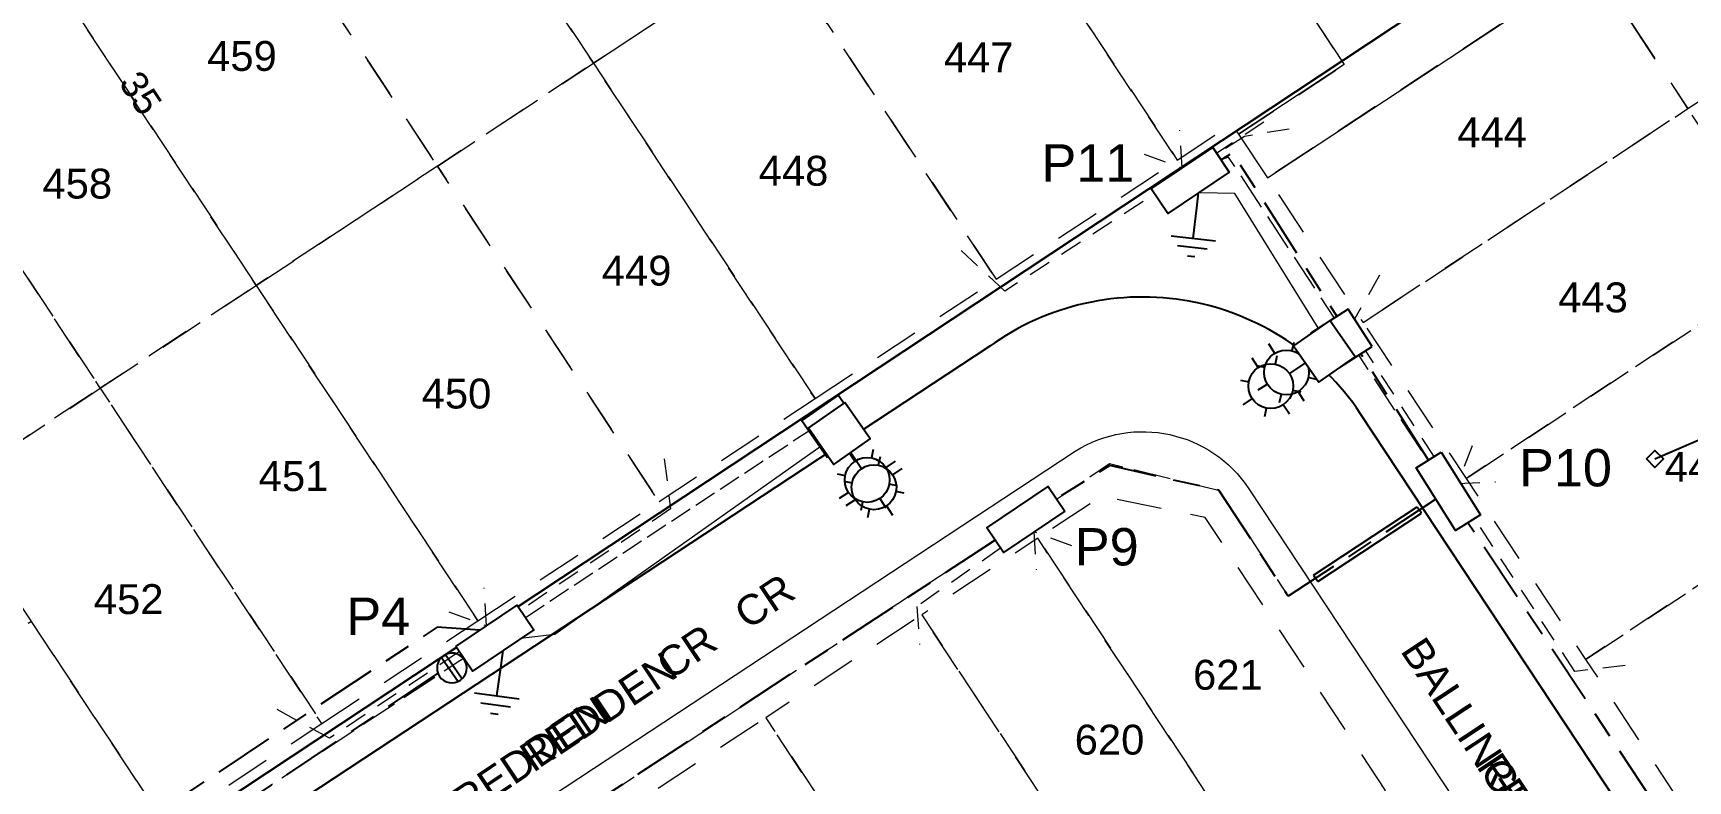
# Model space of a CAD drawing. Header units: metres. Extents: x 301970 to 303550, y 6271876 to 6273079.
# Drawn here: x 302526.3 to 302637, y 6272537 to 6272587 of the extents above; entities that cross this region are included whole.
import ezdxf
from ezdxf.enums import TextEntityAlignment as Align

# ---------------------------------------------------------------- set-up
doc = ezdxf.new("R2010")
doc.units = ezdxf.units.M
for name, pattern in [('Cable Exist UG', [8.2, 4, -1.2, 1.8, -1.2]), ('Dash', [5, 3, -2]), ('IE Trench LV', [6.5, 5, -1.5]), ('IECLdasha', [5, 3, -2])]:
    doc.linetypes.add(name, pattern=pattern)
for name, color, linetype in [('_User SL New', 7, 'Continuous'), ('_User_LV_Exist', 7, 'Continuous'), ('_User_service', 7, 'Continuous'), ('_User_SL_SPonly', 7, 'Continuous'), ('Duct_SP_NEW', 7, 'Continuous'), ('Equip_SP_LV_NEW', 7, 'Continuous'), ('Mains_LV_NEW_R6', 7, 'Continuous'), ('Notes_LV_MISC', 7, 'Continuous'), ('Notes_SP_MISC', 7, 'Continuous'), ('Services_SP_EXT', 7, 'Continuous'), ('SupportsUG_SP_LV_NEW', 7, 'Continuous'), ('Trench_SP_NEW', 7, 'Continuous')]:
    doc.layers.add(name, color=color, linetype=linetype)
doc.layers.add('_User_subdivision', color=7, linetype='Continuous', transparency=0.7)
doc.layers.add('Cadastre Developer_SP_NEW', color=7, linetype='Continuous', lineweight=5)
doc.layers.add('Cadastre Land Parcels_SP_EXT', color=7, linetype='Continuous', lineweight=5, transparency=0.7)
doc.layers.add('Features_HIDE', color=1, linetype='Continuous', plot=False)
doc.styles.add('CT_Arial', font='arial.ttf', dxfattribs={"bigfont": 'ARIAL.TTF'})
doc.styles.add('POLE_LABEL', font='arial.ttf')
doc.styles.add('RoadName', font='arial.ttf', dxfattribs={"height": 2.5})
doc.styles.add('SL_LABEL', font='arial.ttf')
doc.styles.get("Standard").update_dxf_attribs({"font": 'arial.ttf'})
doc.linetypes.add('IE Trench HV', pattern='A,7,-0.2,["/",Standard,S=3,R=0,X=0.6,Y=-1.4],-2.5', length=9.7)
doc.linetypes.add('IECLROUO1', pattern='A,7,-0.7,[133,ltypeshp.shx,S=0.5,R=0,X=-0.3,Y=-0.1],-1.2', length=8.9)

# ---------------------------------------------------------------- blocks, each defined once
blk = doc.blocks.new('CCP_EXT')
at = {"flags": 9}
for tag, p in [('STATE', (0, -1.8)), ('LEGEND', (0, -1.4)), ('LIFE_SUPPORT', (0, -1.6)), ('NOTES', (0, -2))]:
    blk.add_attdef(tag, text='', height=0.2, dxfattribs=at).set_placement(p, align=Align.MIDDLE_LEFT)
blk.add_wipeout([(0, 0.57), (0.57, 0), (0, -0.57), (-0.57, 0)])
blk.add_lwpolyline([(-0.57, 0), (0, 0.57), (0.57, 0), (0, -0.57), (-0.57, 0)])
at = {"flags": 1}
blk.add_attdef('Z', (0, 0), '', height=0.2, dxfattribs=at)
at = {"flags": 9}
for tag, p in [('CCP_TYPE', (0, 0)), ('CONSTRUCTED_VOLTAGE', (0, -0.2)), ('OPERATING_VOLTAGE', (0, -0.6)), ('ORIENTATION', (0, -0.8)), ('OWNED_BY', (0, -1)), ('NO_PHASES', (0, -0.4)), ('USAGE', (0, -1.2))]:
    blk.add_attdef(tag, text='', height=0.2, dxfattribs=at).set_placement(p, align=Align.MIDDLE_LEFT)
blk = doc.blocks.new('*U68')
for tag, height, flags, p in [('ASSET_NUM', 2.5, 8, (2, 4)), ('STREET_CODE', 0.2, 9, (1.5, 2)), ('OWNED_BY', 0.2, 9, (1.5, 1.8)), ('OPERATED_BY', 0.2, 9, (1.5, 1.6)), ('STATE', 0.2, 9, (1.5, 1.2)), ('MAINTAINED_BY', 0.2, 9, (1.5, 1.4))]:
    blk.add_attdef(tag, text='', height=height, dxfattribs=dict(flags=flags)).set_placement(p, align=Align.MIDDLE_LEFT)
blk.add_wipeout([(3.73, -1.12), (-0.39, -3.87), (-1.49, -2.22), (2.62, 0.53)])
at = {"lineweight": -3}
blk.add_lwpolyline([(3.73, -1.12), (-0.39, -3.87), (-1.49, -2.22), (2.62, 0.53)], close=True, dxfattribs=at)
for tag, flags, p in [('SUPPORT_TYPE', 9, (1.5, 1)), ('SUBURB', 9, (1.5, 0.2)), ('STREETNAME', 9, (1.5, 0)), ('USAGE', 9, (1.5, 0.8)), ('LEGEND', 9, (1.5, 0.6)), ('PARENT', 9, (1.5, 0.4)), ('Z', 1, (1.5, -0.6)), ('LOCATION', 9, (1.5, -0.2)), ('NOTES', 9, (1.5, -0.4))]:
    blk.add_attdef(tag, text='', height=0.2, dxfattribs=dict(flags=flags)).set_placement(p, align=Align.MIDDLE_LEFT)
blk = doc.blocks.new('*U70')
blk.add_wipeout([(1.24, 3.69), (3.85, -0.52), (2.17, -1.56), (-0.44, 2.64)])
at = {"lineweight": -3}
blk.add_lwpolyline([(1.24, 3.69), (3.85, -0.52), (2.17, -1.56), (-0.44, 2.64)], close=True, dxfattribs=at)
for tag, height, flags, p in [('ASSET_NUM', 2.5, 8, (2, 4)), ('STREET_CODE', 0.2, 9, (1.5, 2)), ('OWNED_BY', 0.2, 9, (1.5, 1.8)), ('OPERATED_BY', 0.2, 9, (1.5, 1.6)), ('STATE', 0.2, 9, (1.5, 1.2)), ('MAINTAINED_BY', 0.2, 9, (1.5, 1.4)), ('SUPPORT_TYPE', 0.2, 9, (1.5, 1)), ('SUBURB', 0.2, 9, (1.5, 0.2)), ('STREETNAME', 0.2, 9, (1.5, 0)), ('USAGE', 0.2, 9, (1.5, 0.8)), ('LEGEND', 0.2, 9, (1.5, 0.6)), ('PARENT', 0.2, 9, (1.5, 0.4)), ('Z', 0.2, 1, (1.5, -0.6)), ('LOCATION', 0.2, 9, (1.5, -0.2)), ('NOTES', 0.2, 9, (1.5, -0.4))]:
    blk.add_attdef(tag, text='', height=height, dxfattribs=dict(flags=flags)).set_placement(p, align=Align.MIDDLE_LEFT)
blk = doc.blocks.new('*U76')
for p, q in [((-0.99, 1.13), (0.97, 1.21)), ((-0.98, 0.8), (0.98, 0.88))]:
    blk.add_line(p, q)
blk.add_lwpolyline([(0.03, 0.01, 1), (-0.05, 2, 1)], format="xyb", close=True)
for tag, p, flags in [('OPERATING_VOLTAGE', (-0.02, 2.7), 9), ('NO_PHASES', (-0.03, 2.42), 9), ('CONSTRUCTED_VOLTAGE', (-0.02, 2.15), 9), ('OPERATED_BY', (-0.04, 1.44), 9), ('OWNED_BY', (-0.03, 1.15), 9), ('ACTUAL_STATUS', (0, 1.91), 9), ('MAINTAINED_BY', (-0.02, 1.68), 9), ('STATE', (-0.04, 0.21), 9), ('SWITCH_TYPE', (-0.04, -0.04), 9), ('ORIENTATION', (-0.04, 0.9), 9), ('USAGE', (-0.02, 0.66), 9), ('NOTES', (-0.02, 0.46), 1), ('Z', (-0.03, -0.54), 9), ('LEGEND', (-0.03, -0.3), 9)]:
    blk.add_attdef(tag, p, '', height=0.2, dxfattribs=dict(flags=flags))
blk = doc.blocks.new('Earth')
for p, q in [((0, -1.02), (0, 0)), ((0, -3.07), (0, -1.02)), ((-1.5, -3.07), (1.5, -3.07)), ((-1, -3.67), (1, -3.67)), ((-0.25, -4.27), (0.25, -4.27))]:
    blk.add_line(p, q)
blk = doc.blocks.new('*U133')
for p, q in [((0, 0), (-1.27, -1.91)), ((0, 0), (0, 0)), ((-3.35, -2.33), (-3.97, -1.91)), ((-2.5, -1.14), (-2.39, -1.69)), ((-0.07, -2.75), (-0.63, -2.86)), ((-4.12, -3.57), (-3.57, -3.46)), ((-2.93, -4.41), (-3.34, -5.03)), ((-0.22, -4.4), (-0.85, -3.99)), ((-1.69, -5.18), (-1.8, -4.63))]:
    blk.add_line(p, q)
blk.add_circle((-2.1, -3.16), 1.5)
at = {"style": 'SL_LABEL'}
for tag, height, flags, p in [('ASSET_NUM', 2.5, 8, (2, 2)), ('STREET_CODE', 0.2, 9, (0, -0.2))]:
    blk.add_attdef(tag, text='', height=height, dxfattribs=dict(at, flags=flags)).set_placement(p, align=Align.MIDDLE_LEFT)
for tag, p, flags in [('Z', (0, 0), 1), ('OPERATED_BY', (0, -9.61), 9)]:
    blk.add_attdef(tag, p, '', height=0.2, dxfattribs=dict(flags=flags))
for tag, height, flags, p in [('CONSTRUCTED_VOLTAGE', 0.2, 9, (0, -0.4)), ('CONTROL_TYPE', 0.2, 9, (0, -0.6)), ('LANTERN_PURPOSE', 0.2, 9, (0, -0.8)), ('LANTERN_TYPE', 0.2, 9, (0, -1)), ('NO_PHASES', 0.2, 9, (0, -1.2)), ('OPERATING_VOLTAGE', 0.2, 9, (0, -1.4)), ('ORIENTATION', 0.2, 9, (0, -1.6)), ('OWNED_BY', 0.2, 9, (0, -1.8)), ('STATE', 0.2, 9, (0, -2)), ('USAGE', 0.2, 9, (0, -2.2)), ('LNUMBER', 2.5, 8, (1.2, -2.8)), ('CEXIST', 0.2, 9, (0, -2.4)), ('CNEW', 0.2, 9, (0, -2.6)), ('CNUMBER', 0.2, 9, (0, -2.8)), ('CREMOVE', 0.2, 9, (0, -3)), ('CREPLACE', 0.2, 9, (0, -3.2)), ('LKINGHEIGHT', 0.2, 9, (0, -3.4)), ('LBRACKET', 0.2, 9, (0, -3.6)), ('LBRACKETVOCAB', 0.2, 9, (0, -3.8)), ('LCATEGORY', 0.2, 9, (0, -4)), ('LCHARGE1', 0.2, 9, (0, -4.2)), ('LCHARGE1PERCENT', 0.2, 9, (0, -4.4)), ('LCHARGE2', 0.2, 9, (0, -4.6)), ('LCHARGE2PERCENT', 0.2, 9, (0, -4.8)), ('LCHARGE3', 0.2, 9, (0, -5)), ('LCHARGE3PERCENT', 0.2, 9, (0, -5.2)), ('LEXIST', 0.2, 9, (0, -5.4)), ('LLAMP', 0.2, 9, (0, -5.6)), ('LLAMPVOCAB', 0.2, 9, (0, -5.8)), ('LMAST', 0.2, 9, (0, -6)), ('LMASTVOCAB', 0.2, 9, (0, -6.2)), ('LNEW', 0.2, 9, (0, -6.4)), ('LANTNUMBER', 0.2, 9, (0, -6.6)), ('LOUTREACH', 0.2, 9, (0, -7)), ('LOUTREACHVOCAB', 0.2, 9, (0, -7.2)), ('LRATECODE', 0.2, 9, (0, -7.4)), ('LREMOVE', 0.2, 9, (0, -7.6)), ('LREPLACE', 0.2, 9, (0, -7.8)), ('SUBURB', 0.2, 9, (0, -8.6)), ('STREETNAME', 0.2, 9, (0, -8.8)), ('LTYPE', 0.2, 9, (0, -8)), ('LTYPEVOCAB', 0.2, 9, (0, -8.2)), ('LEGEND', 0.2, 9, (0, -8.4)), ('LOCATION', 0.2, 9, (0, -9)), ('NOTES', 0.2, 9, (0, -9.2)), ('MAINTAINED_BY', 0.2, 9, (0, -9.86))]:
    blk.add_attdef(tag, text='', height=height, dxfattribs=dict(flags=flags)).set_placement(p, align=Align.MIDDLE_LEFT)
blk = doc.blocks.new('COLUMN_NEW')
for tag, flags, p in [('LOCATION', 9, (1.5, -2.2)), ('Z', 1, (1.5, -2.8)), ('NOTES', 9, (1.5, -2.4)), ('LABEL_ALIGNMENT', 9, (1.5, -2.6))]:
    blk.add_attdef(tag, text='', height=0.2, dxfattribs=dict(flags=flags)).set_placement(p, align=Align.MIDDLE_LEFT)
blk.add_wipeout([(-1.485, -1.485), (1.485, -1.485), (1.485, 1.485), (-1.485, 1.485)])
at = {"lineweight": -3}
blk.add_lwpolyline([(-1.485, -1.485), (1.485, -1.485), (1.485, 1.485), (-1.485, 1.485)], close=True, dxfattribs=at)
for tag, height, flags, p in [('ASSET_NUM', 2.5, 8, (2, 2)), ('STREET_CODE', 0.2, 9, (1.5, 0)), ('OWNED_BY', 0.2, 9, (1.5, -0.4)), ('OPERATED_BY', 0.2, 9, (1.5, -0.6)), ('STATE', 0.2, 9, (1.5, -1)), ('COLUMN_TYPE', 0.2, 9, (1.5, -0.2)), ('USAGE', 0.2, 9, (1.5, -1.2)), ('MAINTAINED_BY', 0.2, 9, (1.5, -0.8)), ('SUBURB', 0.2, 9, (1.5, -1.8)), ('STREETNAME', 0.2, 9, (1.5, -2)), ('LEGEND', 0.2, 9, (1.5, -1.4)), ('PARENT', 0.2, 9, (1.5, -1.6))]:
    blk.add_attdef(tag, text='', height=height, dxfattribs=dict(flags=flags)).set_placement(p, align=Align.MIDDLE_LEFT)
at = {"style": 'POLE_LABEL', "flags": 9}
blk.add_attdef('STRUCTURE_PLANT_NUMBER', text='', height=0.2, dxfattribs=at).set_placement((1.5, 0.242), align=Align.MIDDLE_LEFT)

msp = doc.modelspace()

# ---------------------------------------------------------------- linework, layer by layer
at = {"layer": '_User_LV_Exist', "color": 7, "linetype": 'Cable Exist UG', "flags": 128}
for points in [[(302619.68, 6272558.44), (302606.57, 6272579), (302605.79, 6272578.52)], [(302620.16, 6272555.82), (302610.28, 6272549.33), (302605.65, 6272556.42), (302598.36, 6272558.07), (302594.77, 6272555.85)], [(302652.85, 6272508.32), (302622.31, 6272554.25)], [(302556.21, 6272547.06), (302553.34, 6272547.26), (302510.53, 6272518.86), (302505.31, 6272520.07), (302494.49, 6272536.31)], [(302553.4, 6272544.19), (302538.53, 6272534.22), (302544.78, 6272524.66), (302534.33, 6272517.69), (302537.79, 6272512.58), (302546.94, 6272518.25), (302555.56, 6272505.4), (302553.05, 6272503.66), (302552.27, 6272504.72)]]:
    msp.add_lwpolyline(points, dxfattribs=at)
at = {"layer": '_User_LV_Exist', "color": 7, "linetype": 'Cable Exist UG', "elevation": -36.65, "flags": 128}
msp.add_lwpolyline([(302590.67, 6272553.08), (302555.63, 6272530.12)], dxfattribs=at)
at = {"layer": '_User_service', "color": 170, "linetype": 'Dash', "lineweight": 9, "ltscale": 0.5}
for points in [[(302610.36, 6272580.58), (302607.36, 6272580.09), (302602.67, 6272577.09), (302591.33, 6272569.73), (302588.37, 6272572.49)], [(302600.65, 6272578.9), (302603.18, 6272577.96), (302603.03, 6272580.51)], [(302568.54, 6272558.53), (302568.97, 6272555.18), (302556.85, 6272546.97), (302546.15, 6272539.83), (302542.25, 6272541.97)], [(302595.81, 6272552.71), (302593.27, 6272553.64), (302593.43, 6272551.1)], [(302591.04, 6272552.54), (302585.45, 6272548.65), (302585.61, 6272546.1)], [(302554.12, 6272548.29), (302556.65, 6272547.35), (302556.5, 6272549.9)]]:
    msp.add_lwpolyline(points, dxfattribs=at)
at = {"layer": '_User_service', "color": 170, "linetype": 'Dash', "lineweight": 9, "ltscale": 0.5, "elevation": -36.65}
for points in [[(302632.82, 6272544.69), (302629.46, 6272544.31), (302621.42, 6272556.54), (302614.44, 6272567.34), (302616.63, 6272571.22)], [(302622.6, 6272559.4), (302621.61, 6272556.88), (302624.16, 6272556.98)]]:
    msp.add_lwpolyline(points, dxfattribs=at)
at = {"layer": 'Cadastre Developer_SP_NEW', "linetype": 'IECLdasha', "flags": 128}
for points in [[(302563.81, 6272584.98), (302575.92, 6272592.96), (302561.1, 6272615.39), (302548.98, 6272607.41), (302563.81, 6272584.98)], [(302553.37, 6272578.1), (302563.81, 6272584.98), (302548.98, 6272607.41), (302538.54, 6272600.54), (302553.37, 6272578.1)], [(302637.03, 6272581.95), (302658.76, 6272596.27), (302651.87, 6272606.7), (302630.13, 6272592.38), (302637.03, 6272581.95)], [(302602.86, 6272578.51), (302606.52, 6272580.92), (302606.97, 6272580.23), (302614.04, 6272584.89), (302600.27, 6272605.74), (302589.54, 6272598.67), (302602.86, 6272578.51)], [(302590.75, 6272570.53), (302602.86, 6272578.51), (302588.04, 6272600.94), (302575.92, 6272592.96), (302590.75, 6272570.53)], [(302541.25, 6272570.12), (302553.37, 6272578.1), (302538.54, 6272600.54), (302526.43, 6272592.55), (302541.25, 6272570.12)], [(302530.81, 6272563.25), (302541.25, 6272570.12), (302526.43, 6272592.55), (302515.99, 6272585.68), (302530.81, 6272563.25)], [(302578.63, 6272562.55), (302590.75, 6272570.53), (302575.92, 6272592.96), (302563.81, 6272584.98), (302578.63, 6272562.55)], [(302615.29, 6272567.64), (302637.03, 6272581.95), (302630.63, 6272591.63), (302608.9, 6272577.32), (302615.29, 6272567.64)], [(302520.42, 6272556.39), (302530.81, 6272563.25), (302515.99, 6272585.68), (302505.55, 6272578.8), (302520.42, 6272556.39)], [(302568.19, 6272555.67), (302578.63, 6272562.55), (302563.81, 6272584.98), (302553.37, 6272578.1), (302568.19, 6272555.67)], [(302556.07, 6272547.69), (302568.19, 6272555.67), (302553.37, 6272578.1), (302541.25, 6272570.12), (302556.07, 6272547.69)], [(302545.63, 6272540.81), (302556.07, 6272547.69), (302541.25, 6272570.12), (302530.81, 6272563.25), (302545.63, 6272540.81)], [(302535.24, 6272533.95), (302545.63, 6272540.81), (302530.81, 6272563.25), (302520.42, 6272556.39), (302535.24, 6272533.95)], [(302608.36, 6272530.77), (302616.8, 6272536.34), (302604.73, 6272554.6), (302597.8, 6272556.02), (302593.53, 6272553.21), (302608.36, 6272530.77)], [(302600.59, 6272525.66), (302608.36, 6272530.77), (302593.53, 6272553.21), (302585.77, 6272548.09), (302600.59, 6272525.66)], [(302590.15, 6272518.78), (302600.59, 6272525.66), (302585.77, 6272548.09), (302575.33, 6272541.21), (302590.15, 6272518.78)], [(302513.23, 6272519.47), (302535.24, 6272533.95), (302526.2, 6272547.64), (302500.06, 6272530.43), (302506.3, 6272520.89), (302513.23, 6272519.47)], [(302579.71, 6272511.91), (302590.15, 6272518.78), (302575.33, 6272541.21), (302564.89, 6272534.34), (302579.71, 6272511.91)]]:
    msp.add_lwpolyline(points, dxfattribs=at)
at = {"layer": 'Cadastre Developer_SP_NEW'}
msp.add_lwpolyline([(302608.9, 6272577.32), (302630.63, 6272591.63), (302614.93, 6272615.39), (302600.27, 6272605.74), (302614.04, 6272584.89), (302606.97, 6272580.23), (302608.9, 6272577.32)], dxfattribs=at)
msp.add_lwpolyline([(302517.68, 6272497.32, -0.412235), (302520.13, 6272509.05), (302596.04, 6272559.04, -0.407224), (302607.65, 6272556.52), (302631.79, 6272520.01, -0.414662), (302629.37, 6272508.23), (302553.65, 6272458.35, -0.415052), (302541.85, 6272460.74)], format="xyb", close=True, dxfattribs=at)
at = {"layer": 'Duct_SP_NEW'}
for p, q in [((302611.97, 6272550.75), (302618.92, 6272555.32)), ((302612.26, 6272550.32), (302619.21, 6272554.88)), ((302618.92, 6272555.32), (302619.06, 6272555.1)), ((302619.21, 6272554.88), (302619.06, 6272555.1)), ((302611.97, 6272550.75), (302612.12, 6272550.53)), ((302612.26, 6272550.32), (302612.12, 6272550.53))]:
    msp.add_line(p, q, dxfattribs=at)
at = {"layer": 'Features_HIDE', "linetype": 'Continuous'}
for points in [[(302650.04, 6272609.08), (302616.26, 6272660.46), (302563.91, 6272625.9), (302515.88, 6272594.14), (302465.23, 6272560.6), (302439.45, 6272543.43), (302473.21, 6272492.02), (302650.04, 6272609.08)], [(302506.76, 6272440.87), (302683.55, 6272558.16), (302650.04, 6272609.08), (302473.21, 6272492.02), (302506.76, 6272440.87)]]:
    msp.add_lwpolyline(points, close=True, dxfattribs=at)
at = {"layer": 'Trench_SP_NEW', "color": 170, "linetype": 'Dash', "lineweight": 9, "ltscale": 0.5}
for points in [[(302608.65, 6272581.03), (302602.67, 6272577.09), (302591.33, 6272569.73), (302588.37, 6272572.49)], [(302600.65, 6272578.9), (302603.18, 6272577.96), (302603.03, 6272580.51)], [(302568.54, 6272558.53), (302568.97, 6272555.18), (302556.85, 6272546.97), (302546.15, 6272539.83), (302542.25, 6272541.97)], [(302595.81, 6272552.71), (302593.27, 6272553.64), (302593.43, 6272551.1)], [(302591.04, 6272552.54), (302585.45, 6272548.65), (302585.61, 6272546.1)], [(302554.12, 6272548.29), (302556.65, 6272547.35), (302556.5, 6272549.9)]]:
    msp.add_lwpolyline(points, dxfattribs=at)
at = {"layer": 'Trench_SP_NEW', "linetype": 'IE Trench LV', "lineweight": 0, "ltscale": 0.5, "elevation": -36.65, "flags": 128}
for points in [[(302621, 6272556.35), (302606.3, 6272578.71), (302605.79, 6272578.52)], [(302553.58, 6272528.73), (302592.72, 6272554.47), (302598.34, 6272558.2), (302605.65, 6272556.42), (302610.27, 6272549.36), (302611.76, 6272550.31)]]:
    msp.add_lwpolyline(points, dxfattribs=at)
at = {"layer": 'Trench_SP_NEW', "color": 170, "linetype": 'Dash', "lineweight": 9, "ltscale": 0.5, "elevation": -36.65}
for points in [[(302632.82, 6272544.69), (302629.46, 6272544.31), (302621.42, 6272556.54), (302614.44, 6272567.34), (302616.63, 6272571.22)], [(302622.6, 6272559.4), (302621.61, 6272556.88), (302624.16, 6272556.98)]]:
    msp.add_lwpolyline(points, dxfattribs=at)
at = {"layer": 'Trench_SP_NEW', "linetype": 'IE Trench LV', "lineweight": 0, "ltscale": 0.3, "flags": 128}
msp.add_lwpolyline([(302559.26, 6272547.92), (302578.21, 6272560.4)], dxfattribs=at)
at = {"layer": 'Trench_SP_NEW', "linetype": 'IE Trench LV', "lineweight": 0, "ltscale": 0.5, "flags": 128}
msp.add_lwpolyline([(302506.91, 6272517.75), (302512.01, 6272516.81), (302559.26, 6272547.92)], dxfattribs=at)

# ---------------------------------------------------------------- block references
at = {"layer": '_User_SL_SPonly', "linetype": 'IE Trench HV'}
for p, rotation in [((302613.4, 6272566.29), 335.2319315763307), ((302580.02, 6272560.27), 67.23636815267179)]:
    msp.add_blockref('*U133', p, dxfattribs=dict(at, rotation=rotation))
at = {"layer": 'Equip_SP_LV_NEW', "linetype": 'Cable Exist UG', "rotation": 302.3695539591117}
msp.add_blockref('*U76', (302553.49, 6272543.99), dxfattribs=at)
at = {"layer": 'Notes_LV_MISC'}
for p, rotation in [((302604.29, 6272576.32), 353.3362662491933), ((302557.76, 6272545.71), 352.1151711123958)]:
    msp.add_blockref('Earth', p, dxfattribs=dict(at, rotation=rotation))

# ---------------------------------------------------------------- texts
at = {"layer": 'Cadastre Developer_SP_NEW'}
for s, p in [('459', (302540.29, 6272584.47)), ('447', (302589.58, 6272584.38)), ('444', (302623.93, 6272579.36)), ('448', (302577.19, 6272576.79)), ('458', (302529.27, 6272575.93)), ('449', (302566.69, 6272570.11)), ('443', (302630.68, 6272568.32)), ('450', (302554.64, 6272561.89)), ('451', (302543.74, 6272556.37)), ('452', (302532.71, 6272548.14))]:
    msp.add_text(s, height=2, dxfattribs=at).set_placement(p, align=Align.CENTER)
at = {"layer": 'Cadastre Developer_SP_NEW', "linetype": 'Cable Exist UG', "char_height": 2, "width": 4.6629, "attachment_point": 2, "rotation": 359.9651, "style": 'CT_Arial'}
for s, insert in [('621', (302606.25, 6272545.08)), ('620', (302598.33, 6272540.74))]:
    msp.add_mtext(s, dxfattribs=dict(at, insert=insert))
at = {"layer": 'Cadastre Land Parcels_SP_EXT'}
msp.add_text('35', height=1.8, rotation=303.517, dxfattribs=at).set_placement((302532, 6272583.66))
at = {"layer": 'Notes_LV_MISC', "linetype": 'IE Trench HV', "char_height": 2, "width": 37.4121, "attachment_point": 2, "style": 'RoadName'}
for s, insert, rotation in [('REDDEN       CR', (302567.52, 6272545.06), 33.6585), ('BALLINGER          AVE', (302627.41, 6272534.67), 303.4226)]:
    msp.add_mtext(s, dxfattribs=dict(at, insert=insert, rotation=rotation))
at = {"layer": 'Notes_SP_MISC', "linetype": 'IE Trench HV', "char_height": 2, "attachment_point": 2, "style": 'RoadName'}
for s, insert, width, rotation in [('REDDEN      CR', (302562.64, 6272541.87), 37.4121, 33.8387), ('REDDEN       CR', (302630.42, 6272530.23), 23.4241, 303.8387)]:
    msp.add_mtext(s, dxfattribs=dict(at, insert=insert, width=width, rotation=rotation))

# ---------------------------------------------------------------- next in the draw order: block references
at = {"layer": 'Services_SP_EXT'}
msp.add_blockref('CCP_EXT', (302634.82, 6272558.52), dxfattribs=at)

# ---------------------------------------------------------------- next in the draw order: linework, layer by layer
at = {"layer": '_User_subdivision', "elevation": -36.65, "flags": 128}
msp.add_lwpolyline([(302479.25, 6272555.48, -0.414676), (302481.67, 6272567.26), (302615.99, 6272655.74, -0.412922), (302627.74, 6272653.29), (302728.8, 6272500.36, -0.418976), (302726.27, 6272488.5), (302690.34, 6272464.83, -0.441972), (302677.78, 6272466.74), (302615.11, 6272561.56, 0.423756), (302590.32, 6272566.06), (302515.98, 6272517.09, -0.443527), (302503.38, 6272518.96)], format="xyb", close=True, dxfattribs=at)
at = {"layer": 'Cadastre Developer_SP_NEW', "linetype": 'IECLdasha', "flags": 128}
for points in [[(302622.18, 6272557.21), (302643.92, 6272571.53), (302637.03, 6272581.95), (302615.29, 6272567.64), (302622.18, 6272557.21)], [(302630.18, 6272545.1), (302651.92, 6272559.42), (302643.92, 6272571.53), (302622.18, 6272557.21), (302630.18, 6272545.1)], [(302638.18, 6272533), (302659.92, 6272547.31), (302651.92, 6272559.42), (302630.18, 6272545.1), (302638.18, 6272533)]]:
    msp.add_lwpolyline(points, dxfattribs=at)
at = {"layer": 'Features_HIDE'}
msp.add_lwpolyline([(302634.82, 6272558.52), (302641.91, 6272561.58), (302691.68, 6272553.73)], dxfattribs=at)

# ---------------------------------------------------------------- next in the draw order: texts
at = {"layer": 'Cadastre Developer_SP_NEW'}
msp.add_text('442', height=2, dxfattribs=at).set_placement((302637.81, 6272556.99), align=Align.CENTER)

# ---------------------------------------------------------------- next in the draw order: block references
at = {"layer": '_User_SL_SPonly'}
for p, rotation in [((302613.85, 6272566.48), 122.8709612213738), ((302579.81, 6272560.71), 214.8753977977148)]:
    msp.add_blockref('COLUMN_NEW', p, dxfattribs=dict(at, rotation=rotation))
at = {"layer": 'SupportsUG_SP_LV_NEW'}
ref = msp.add_blockref('*U70', (302619.3, 6272555.28, -36.65), dxfattribs=dict(at, rotation=0.2453395515879896))
ref.add_attrib('ASSET_NUM', 'P10', dxfattribs={"layer": '0', "height": 2.5}).set_placement((302625.73, 6272557.93, -36.65), align=Align.MIDDLE_LEFT)
ref = msp.add_blockref('*U68', (302591.6, 6272556.13), dxfattribs=dict(at, rotation=0.2453395515879895))
ref.add_attrib('ASSET_NUM', 'P9', dxfattribs={"layer": '0', "height": 2.5}).set_placement((302596.01, 6272552.64), align=Align.MIDDLE_LEFT)

# ---------------------------------------------------------------- next in the draw order: block references
at = {"layer": '_User SL New', "linetype": 'IE Trench HV'}
for p, rotation in [((302612.27, 6272565.5), 337.4387871403606), ((302580.47, 6272559.78), 67.23636815267179)]:
    msp.add_blockref('*U133', p, dxfattribs=dict(at, rotation=rotation))

# ---------------------------------------------------------------- next in the draw order: block references
at = {"layer": '_User SL New'}
for p, rotation in [((302612.7, 6272565.71), 125.0778167854036), ((302580.26, 6272560.22), 214.8753977977148)]:
    msp.add_blockref('COLUMN_NEW', p, dxfattribs=dict(at, rotation=rotation))

# ---------------------------------------------------------------- next in the draw order: linework, layer by layer
at = {"layer": 'Mains_LV_NEW_R6', "linetype": 'IECLROUO1', "lineweight": 0, "ltscale": 0.5, "flags": 128}
for points in [[(302612.28, 6272567.28), (302606.71, 6272576.27), (302604.4, 6272576.31)], [(302579.05, 6272559.37), (302561.21, 6272546.77), (302558.93, 6272546.51)]]:
    msp.add_lwpolyline(points, dxfattribs=at)

# ---------------------------------------------------------------- next in the draw order: block references
at = {"layer": 'SupportsUG_SP_LV_NEW'}
ref = msp.add_blockref('*U68', (302604.86, 6272575.47), dxfattribs=dict(at, rotation=180.245339551588))
ref.add_attrib('ASSET_NUM', 'P11', dxfattribs={"layer": '0', "height": 2.5}).set_placement((302593.78, 6272578.31), align=Align.MIDDLE_LEFT)
ref = msp.add_blockref('*U68', (302558.33, 6272544.87), dxfattribs=dict(at, rotation=180.245339551588))
ref.add_attrib('ASSET_NUM', 'P4', dxfattribs={"layer": '0', "height": 2.5}).set_placement((302547.27, 6272547.99), align=Align.MIDDLE_LEFT)

doc.saveas('drawing.dxf')
